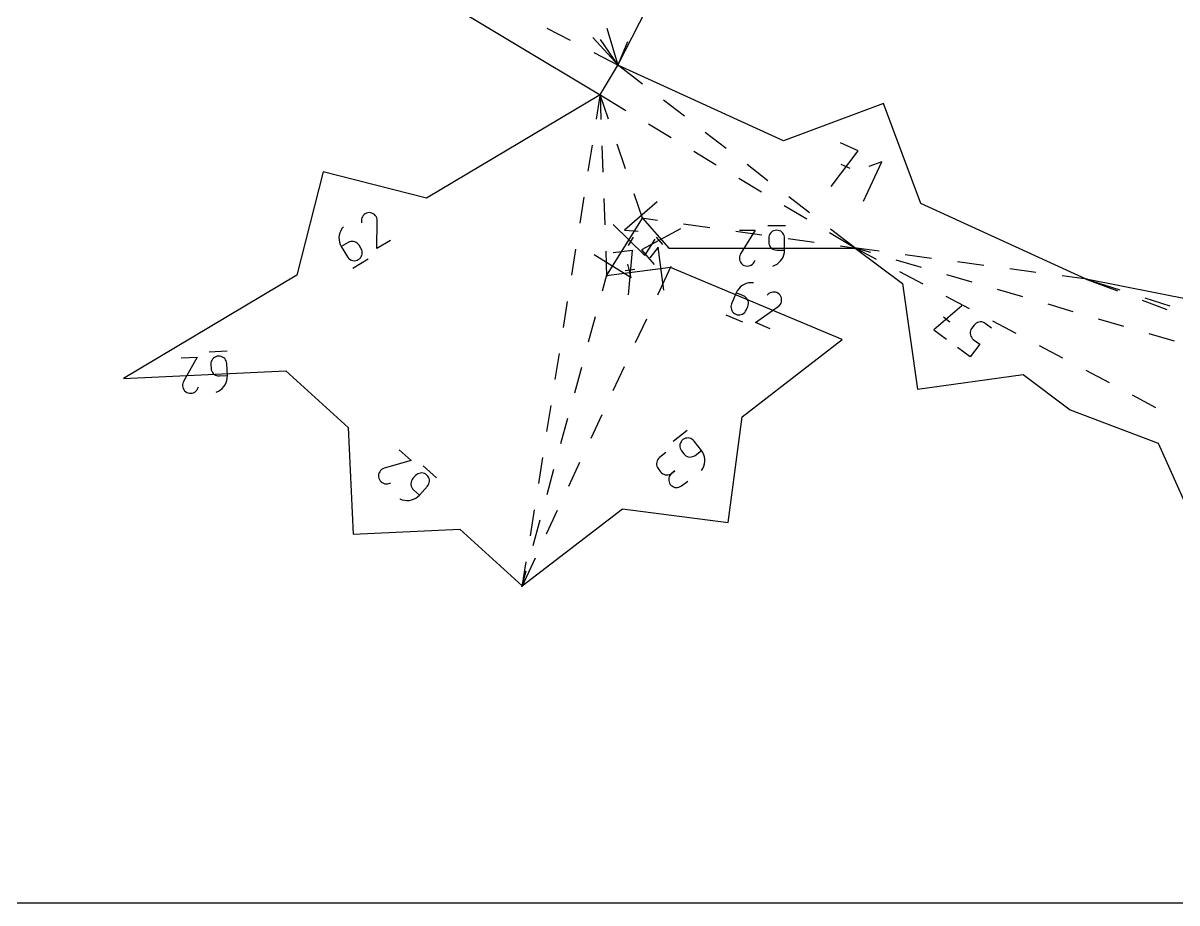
# Model space of a CAD drawing. Extents: x -2 to 214, y 3 to 282.
# Drawn here: x 162.38 to 186.65, y 3.02 to 21.53 of the extents above; entities that cross this region are included whole.
import ezdxf

# ---------------------------------------------------------------- set-up
doc = ezdxf.new("R2010")
doc.units = 0
doc.layers.add('Layer_1', color=7, linetype='CONTINUOUS')

msp = doc.modelspace()

# ---------------------------------------------------------------- linework, layer by layer
at = {"layer": 'Layer_1', "color": 5}
for points in [[(-1.511918, 3.023787), (214.388082, 3.023787), (214.388082, 282.423787), (-1.511918, 282.423787), (-1.511918, 3.023787)], [(191.472234, 14.812978), (184.744515, 16.145275), (181.263815, 17.737089), (180.480359, 19.841017), (178.376432, 19.057565), (174.895735, 20.649379), (176.708777, 24.199456)], [(170.87862, 22.207369), (174.518687, 20.021502), (170.869917, 17.850197), (168.693874, 18.402601), (168.14147, 16.226558), (164.4927, 14.055254), (167.907843, 14.215235), (169.219453, 13.021699), (169.325152, 10.779123), (171.567725, 10.884822), (172.879335, 9.691287), (174.988685, 11.314534), (177.214949, 11.024603), (177.50488, 13.250867), (179.61423, 14.874111), (175.998353, 16.392667), (174.656534, 16.216755), (175.413853, 17.429852), (175.964437, 16.795222), (179.886243, 16.798256), (180.880356, 16.050776), (181.19514, 13.827888), (183.418028, 14.142675), (184.412142, 13.395192), (186.257773, 12.693747), (187.177733, 10.645822)]]:
    msp.add_lwpolyline(points, dxfattribs=at)
at = {"layer": 'Layer_1', "color": 1}
for points in [[(173.400314, 21.424305), (173.892866, 21.16907)], [(174.660965, 21.42319), (174.902177, 20.628156)], [(174.910683, 20.632993), (174.367691, 21.228711)], [(174.908347, 20.631134), (174.525245, 21.185746)], [(175.099144, 21.135701), (174.887174, 20.628922)], [(174.385418, 20.913836), (174.915438, 20.639184)], [(174.507264, 20.002477), (174.907158, 20.668415)], [(175.414636, 20.248962), (174.878167, 20.662947)], [(174.522165, 20.043416), (174.438073, 19.51353)], [(174.499661, 20.032925), (175.062299, 19.695063)], [(174.694596, 19.512211), (174.511441, 20.042475)], [(174.517882, 20.043678), (174.537394, 19.505106)], [(176.293014, 19.571125), (175.853827, 19.910042)], [(175.53789, 19.409468), (176.013484, 19.123873)], [(177.171396, 18.89329), (176.732205, 19.232208)], [(174.351124, 18.965631), (174.264175, 18.417732)], [(174.557482, 18.950716), (174.577565, 18.396325)], [(175.056828, 18.463498), (174.875712, 18.987856)], [(179.381661, 18.095279), (179.946642, 18.84206), (179.576973, 19.011122)], [(176.489074, 18.838278), (176.964668, 18.552683)], [(178.049773, 18.215456), (177.610586, 18.554373)], [(179.777344, 18.471869), (179.592538, 18.556388)], [(180.063066, 17.783656), (180.44324, 18.614952), (180.173891, 18.514612)], [(177.440262, 18.267089), (177.915852, 17.981494)], [(174.177226, 17.869833), (174.090277, 17.321937)], [(174.597652, 17.841935), (174.61774, 17.287545)], [(175.722343, 17.771725), (175.031869, 17.172694), (175.318585, 17.152403)], [(175.421096, 17.408879), (175.23794, 17.939143)], [(178.928155, 17.537622), (178.488964, 17.876539)], [(170.107603, 16.957899), (169.819863, 16.786671), (169.831028, 17.372928), (169.831028, 17.372928), (169.831113, 17.373492), (169.831184, 17.374056), (169.831237, 17.374621), (169.831275, 17.375221), (169.8313, 17.37582), (169.831307, 17.37642), (169.831304, 17.377055), (169.831279, 17.37769), (169.831244, 17.37836), (169.831244, 17.37836), (169.82821, 17.408463), (169.820085, 17.436713), (169.807364, 17.462649), (169.79054, 17.485816), (169.770093, 17.505752), (169.74651, 17.522001), (169.720277, 17.534101), (169.691882, 17.541598), (169.661811, 17.544032), (169.661811, 17.544032), (169.631734, 17.540786), (169.603504, 17.532538), (169.577586, 17.519754), (169.554444, 17.502901), (169.534533, 17.482444), (169.518323, 17.458857), (169.506272, 17.432603), (169.498846, 17.404152), (169.496517, 17.373968), (169.499199, 17.326484)], [(178.391446, 17.695899), (178.86704, 17.410308)], [(169.119684, 17.247328), (169.119684, 17.247328), (169.087666, 17.207348), (169.062234, 17.16402), (169.043473, 17.118098), (169.031454, 17.070332), (169.026258, 17.021476), (169.027951, 16.972285), (169.036633, 16.92351), (169.052374, 16.875899), (169.075248, 16.830211), (169.203391, 16.614875), (169.203391, 16.614875), (169.221114, 16.590375), (169.242306, 16.569998), (169.266316, 16.553901), (169.292488, 16.542256), (169.320174, 16.535218), (169.348718, 16.53296), (169.377466, 16.535641), (169.405769, 16.54342), (169.432972, 16.556462), (169.432972, 16.556462), (169.457465, 16.574182), (169.477831, 16.595363), (169.493903, 16.619359), (169.505524, 16.645521), (169.512526, 16.6732), (169.514749, 16.701747), (169.512033, 16.730512), (169.504212, 16.758851), (169.491127, 16.78611), (169.448476, 16.85778), (169.448476, 16.85778), (169.430767, 16.88227), (169.409611, 16.902625), (169.385653, 16.918684), (169.359534, 16.930287), (169.331904, 16.937275), (169.303403, 16.939498), (169.274673, 16.936781), (169.246363, 16.92895), (169.219114, 16.915862), (169.075244, 16.830246)], [(174.792121, 17.29702), (175.459915, 16.640561), (175.675177, 16.985376)], [(175.391882, 17.432956), (175.727483, 17.385564)], [(176.276786, 17.307992), (176.826093, 17.230419)], [(178.422286, 17.268332), (178.045328, 17.26804)], [(175.114613, 16.856129), (175.222231, 17.028511)], [(176.21336, 17.205753), (175.389716, 16.760223), (175.656099, 16.453176)], [(175.697194, 17.02698), (175.830367, 16.873479)], [(177.375396, 17.152847), (177.9247, 17.075278)], [(177.448951, 17.17334), (177.783782, 17.173601), (177.474774, 16.675271), (177.474774, 16.675271), (177.474421, 16.674812), (177.474068, 16.674353), (177.473726, 16.673895), (177.473394, 16.673401), (177.47307, 16.672907), (177.472756, 16.672378), (177.472442, 16.671849), (177.472128, 16.671284), (177.471818, 16.670685), (177.471818, 16.670685), (177.459061, 16.643245), (177.451621, 16.614808), (177.449328, 16.586011), (177.451974, 16.557503), (177.459372, 16.529919), (177.471345, 16.503905), (177.487721, 16.480103), (177.508305, 16.459159), (177.532919, 16.441711), (177.532919, 16.441711), (177.560432, 16.429138), (177.588915, 16.42181), (177.617726, 16.419553), (177.646231, 16.422234), (177.673797, 16.429653), (177.699779, 16.441654), (177.723546, 16.458069), (177.744465, 16.478738), (177.761893, 16.503493), (177.783846, 16.545681)], [(178.150499, 16.419962), (178.150499, 16.419962), (178.198445, 16.437982), (178.242436, 16.462246), (178.282021, 16.492144), (178.316749, 16.527072), (178.346167, 16.566425), (178.369824, 16.609587), (178.387269, 16.655956), (178.39805, 16.704929), (178.401719, 16.755891), (178.401521, 17.006469), (178.401521, 17.006469), (178.398805, 17.036586), (178.390991, 17.064928), (178.378569, 17.09103), (178.362013, 17.114408), (178.341806, 17.134598), (178.318424, 17.151118), (178.29234, 17.163501), (178.264033, 17.171269), (178.233983, 17.17395), (178.233983, 17.17395), (178.203874, 17.171234), (178.175549, 17.163423), (178.149472, 17.151002), (178.126122, 17.134443), (178.105964, 17.114225), (178.089475, 17.090818), (178.077117, 17.064699), (178.069367, 17.036342), (178.066686, 17.006226), (178.066749, 16.922822), (178.066749, 16.922822), (178.069465, 16.892723), (178.077258, 16.86442), (178.089655, 16.838374), (178.106183, 16.815062), (178.126372, 16.794943), (178.149751, 16.77849), (178.175842, 16.766164), (178.204181, 16.758438), (178.234294, 16.755757), (178.401712, 16.755887)], [(178.474006, 16.997706), (179.02331, 16.920134)], [(179.342633, 17.124713), (179.905268, 16.786847)], [(179.903811, 16.784716), (179.367342, 17.198701)], [(174.003331, 16.774038), (173.916382, 16.226139)], [(175.858978, 15.913433), (175.740158, 16.819783), (175.565089, 16.591818)], [(179.572613, 16.842561), (179.908217, 16.795169)], [(180.391043, 16.730424), (179.864251, 16.801226)], [(180.214739, 16.702537), (179.864942, 16.804479)], [(180.333138, 16.561186), (179.866642, 16.80867)], [(169.319289, 16.379135), (169.643231, 16.571903)], [(174.395331, 16.661428), (175.17074, 16.17735), (175.105924, 16.457381)], [(174.637823, 16.733154), (174.657335, 16.194583)], [(175.116052, 15.816035), (175.198726, 16.7488), (174.795681, 16.695965)], [(181.279934, 16.392107), (180.747335, 16.547322)], [(181.490662, 16.582628), (180.940854, 16.656524)], [(182.590284, 16.434831), (182.040473, 16.508728)], [(175.251639, 16.345191), (175.050146, 16.318775)], [(176.007719, 16.412786), (175.726319, 15.808185)], [(181.313257, 16.041209), (180.823196, 16.301196)], [(183.689903, 16.287035), (183.140096, 16.360932)], [(174.569705, 15.897942), (174.662366, 16.238168)], [(177.744931, 16.068013), (177.744931, 16.068013), (177.69375, 16.069989), (177.64379, 16.064693), (177.595706, 16.052491), (177.550148, 16.033769), (177.507769, 16.008912), (177.469221, 15.978305), (177.435153, 15.942332), (177.406219, 15.901379), (177.383069, 15.855831), (177.286041, 15.624797), (177.286041, 15.624797), (177.276873, 15.595982), (177.27308, 15.566829), (177.274385, 15.537954), (177.280573, 15.509982), (177.291368, 15.483534), (177.306513, 15.459235), (177.32575, 15.437705), (177.348825, 15.419565), (177.375485, 15.40544), (177.375485, 15.40544), (177.404292, 15.396275), (177.433428, 15.392482), (177.462282, 15.393823), (177.490226, 15.400025), (177.516649, 15.410841), (177.54093, 15.426018), (177.56245, 15.445297), (177.580593, 15.468425), (177.594739, 15.495151), (177.627033, 15.572046), (177.627033, 15.572046), (177.636205, 15.600844), (177.640001, 15.629955), (177.63866, 15.658766), (177.632469, 15.686667), (177.621667, 15.713041), (177.606505, 15.737277), (177.587236, 15.758758), (177.564115, 15.776873), (177.537392, 15.791008), (177.383034, 15.855835)], [(182.345129, 16.081673), (181.812529, 16.236891)], [(184.766507, 16.142333), (184.239715, 16.213135)], [(184.723366, 16.152009), (185.450353, 15.920898)], [(184.723736, 16.153082), (185.405776, 15.897223)], [(178.099286, 15.10148), (177.790573, 15.231132), (178.2687, 15.570565), (178.2687, 15.570565), (178.269229, 15.570843), (178.269723, 15.571133), (178.270217, 15.571433), (178.270711, 15.571746), (178.271205, 15.572082), (178.271699, 15.572434), (178.272193, 15.572822), (178.272687, 15.573211), (178.273216, 15.573634), (178.273216, 15.573634), (178.295614, 15.593975), (178.313503, 15.617301), (178.326806, 15.642944), (178.335435, 15.670242), (178.339316, 15.698535), (178.338363, 15.727159), (178.332507, 15.755445), (178.321659, 15.782736), (178.305742, 15.808369), (178.305742, 15.808369), (178.285256, 15.830629), (178.261849, 15.84843), (178.236164, 15.861677), (178.208855, 15.870274), (178.180573, 15.87413), (178.151966, 15.873142), (178.123691, 15.86723), (178.096397, 15.856297), (178.070728, 15.840242), (178.034131, 15.809871)], [(182.293376, 15.521232), (181.803318, 15.781222)], [(183.410323, 15.771242), (182.877728, 15.926457)], [(173.829433, 15.678243), (173.742484, 15.130344)], [(182.129024, 15.583381), (181.542168, 15.081689), (181.810039, 14.880274)], [(184.475518, 15.460812), (183.942923, 15.616027)], [(185.925185, 15.702373), (186.444597, 15.507523)], [(185.979033, 15.752827), (186.507716, 15.584753)], [(174.278152, 14.827428), (174.42393, 15.362683)], [(175.492233, 15.305241), (175.258148, 14.802292)], [(177.165321, 15.391512), (177.512877, 15.245551)], [(181.743868, 15.349941), (181.877786, 15.249248)], [(185.540717, 15.150378), (185.008118, 15.305593)], [(182.756386, 15.111661), (182.62262, 15.212241), (182.62262, 15.212241), (182.596991, 15.228134), (182.5697, 15.238911), (182.541414, 15.244669), (182.512804, 15.24548), (182.484532, 15.241469), (182.457266, 15.232709), (182.431672, 15.2193), (182.408413, 15.201326), (182.38816, 15.17889), (182.338055, 15.11225), (182.338055, 15.11225), (182.322127, 15.086575), (182.311343, 15.059277), (182.305593, 15.031012), (182.304781, 15.002444), (182.308817, 14.974229), (182.317594, 14.947026), (182.33101, 14.921496), (182.34897, 14.898297), (182.371375, 14.878094), (182.505142, 14.777513), (182.303441, 14.509261), (182.035908, 14.710422)], [(183.273495, 15.001255), (182.783437, 15.261246)], [(186.605912, 14.839944), (186.073312, 14.995163)], [(166.67499, 14.629198), (166.298446, 14.611559)], [(173.655535, 14.582445), (173.568585, 14.034546)], [(184.253614, 14.481282), (183.763556, 14.741269)], [(165.707056, 14.48952), (166.041521, 14.505186), (165.755771, 13.993165), (165.755771, 13.993165), (165.755422, 13.992671), (165.75509, 13.992177), (165.754769, 13.991683), (165.754462, 13.991189), (165.754163, 13.99066), (165.75387, 13.990131), (165.75358, 13.989566), (165.753295, 13.989002), (165.753009, 13.988402), (165.753009, 13.988402), (165.741533, 13.960406), (165.735409, 13.931654), (165.734425, 13.902783), (165.738369, 13.874423), (165.747026, 13.847213), (165.760188, 13.821778), (165.77764, 13.798756), (165.799166, 13.778778), (165.824556, 13.76248), (165.824556, 13.76248), (165.852619, 13.751187), (165.88141, 13.74518), (165.910295, 13.744262), (165.938648, 13.748242), (165.96584, 13.75692), (165.991243, 13.770103), (166.01423, 13.787598), (166.034173, 13.809205), (166.050447, 13.834736), (166.070431, 13.877891)], [(166.442531, 13.769218), (166.442531, 13.769218), (166.489595, 13.789425), (166.532426, 13.815689), (166.570593, 13.847379), (166.603673, 13.883867), (166.631249, 13.924528), (166.652896, 13.968735), (166.668189, 14.015859), (166.676705, 14.065272), (166.678024, 14.116351), (166.666298, 14.366658), (166.666298, 14.366658), (166.662188, 14.396615), (166.653079, 14.42457), (166.639469, 14.450068), (166.621858, 14.472664), (166.600745, 14.491901), (166.576622, 14.507328), (166.549997, 14.518497), (166.521363, 14.524953), (166.491221, 14.526258), (166.491221, 14.526258), (166.46127, 14.522137), (166.433334, 14.513032), (166.40786, 14.499422), (166.385296, 14.481808), (166.366091, 14.460683), (166.350692, 14.436543), (166.339551, 14.409883), (166.333113, 14.381199), (166.331833, 14.350991), (166.335734, 14.267679), (166.335734, 14.267679), (166.339834, 14.237738), (166.348921, 14.20982), (166.362503, 14.184377), (166.380089, 14.161845), (166.401182, 14.142679), (166.425291, 14.127319), (166.451922, 14.116207), (166.480588, 14.109793), (166.51079, 14.108523), (166.678024, 14.116358)], [(173.986599, 13.756909), (174.132377, 14.292169)], [(175.024062, 14.299344), (174.789976, 13.796399)], [(185.233737, 13.961305), (184.743675, 14.221292)], [(186.213856, 13.441329), (185.723794, 13.701319)], [(173.48164, 13.48665), (173.394691, 12.938751)], [(173.695046, 12.686391), (173.840824, 13.22165)], [(174.555887, 13.293451), (174.321801, 12.790503)], [(176.353501, 12.959469), (176.054727, 12.729543)], [(176.654887, 12.121044), (176.654887, 12.121044), (176.681934, 12.164548), (176.702039, 12.210596), (176.715212, 12.258429), (176.72147, 12.307289), (176.720835, 12.35642), (176.713296, 12.405069), (176.698874, 12.452471), (176.677588, 12.497877), (176.649443, 12.540532), (176.496602, 12.739138), (176.496602, 12.739138), (176.476092, 12.761363), (176.452625, 12.77908), (176.426872, 12.79221), (176.399497, 12.800666), (176.371169, 12.804364), (176.342544, 12.803217), (176.314315, 12.797142), (176.287133, 12.786054), (176.26167, 12.769869), (176.26167, 12.769869), (176.239452, 12.749362), (176.221746, 12.725909), (176.208637, 12.700167), (176.200205, 12.672809), (176.19654, 12.644492), (176.197739, 12.615878), (176.203853, 12.587635), (176.214987, 12.560425), (176.231218, 12.534912), (176.282089, 12.468808), (176.282089, 12.468808), (176.302585, 12.446594), (176.326013, 12.428895), (176.351713, 12.415793), (176.379028, 12.407376), (176.407297, 12.403721), (176.435861, 12.404917), (176.464066, 12.411041), (176.491251, 12.422178), (176.516753, 12.438417), (176.649447, 12.540532)], [(170.295171, 12.552498), (170.542818, 12.327143), (169.978754, 12.166986), (169.978754, 12.166986), (169.97819, 12.166898), (169.977625, 12.166792), (169.977061, 12.166675), (169.976496, 12.166545), (169.975932, 12.166393), (169.975367, 12.166224), (169.974768, 12.166037), (169.974168, 12.165829), (169.973533, 12.165599), (169.973533, 12.165599), (169.945554, 12.153908), (169.920899, 12.137903), (169.899795, 12.118179), (169.882537, 12.095333), (169.869425, 12.069961), (169.860753, 12.04267), (169.856823, 12.01405), (169.857917, 11.984702), (169.864352, 11.955224), (169.864352, 11.955224), (169.876219, 11.9274), (169.892338, 11.902801), (169.912118, 11.881733), (169.934985, 11.864504), (169.960353, 11.851419), (169.987641, 11.842787), (170.016268, 11.83891), (170.045648, 11.840095), (170.075204, 11.84665), (170.119848, 11.863047)], [(173.307742, 12.390852), (173.220792, 11.842952)], [(175.904906, 12.495295), (175.772212, 12.39318), (175.772212, 12.39318), (175.749994, 12.372673), (175.732288, 12.34922), (175.719172, 12.323492), (175.710726, 12.296148), (175.70704, 12.267859), (175.708204, 12.239288), (175.714275, 12.211104), (175.725349, 12.183972), (175.741503, 12.158558), (175.792634, 12.092119), (175.792634, 12.092119), (175.813053, 12.07), (175.836442, 12.052354), (175.862128, 12.03927), (175.88945, 12.030838), (175.917743, 12.027155), (175.946343, 12.028309), (175.974576, 12.034394), (176.001782, 12.045503), (176.027298, 12.061728), (176.093737, 12.112856), (176.027298, 12.061728), (176.027298, 12.061728), (176.005066, 12.041217), (175.987364, 12.017761), (175.974258, 11.992015), (175.965834, 11.96465), (175.962172, 11.936326), (175.963372, 11.907708), (175.969492, 11.879458), (175.980626, 11.852245), (175.996861, 11.826732), (175.996861, 11.826732), (176.017283, 11.804613), (176.040669, 11.786967), (176.066358, 11.773882), (176.093681, 11.765451), (176.121973, 11.761768), (176.15057, 11.762921), (176.178806, 11.769007), (176.206012, 11.780116), (176.231525, 11.796336), (176.364219, 11.898451)], [(171.078542, 11.96706), (170.799735, 12.220763)], [(173.403493, 11.615876), (173.549267, 12.151136)], [(174.087716, 12.287555), (173.853626, 11.78461)], [(170.306195, 11.523113), (170.306195, 11.523113), (170.353771, 11.504134), (170.402631, 11.492436), (170.452027, 11.487871), (170.501221, 11.490291), (170.549467, 11.499559), (170.596031, 11.515525), (170.640159, 11.538047), (170.681113, 11.566978), (170.718152, 11.602171), (170.886801, 11.787506), (170.886801, 11.787506), (170.905071, 11.811601), (170.918392, 11.837812), (170.926791, 11.86547), (170.930319, 11.893901), (170.928979, 11.922433), (170.922826, 11.950398), (170.911887, 11.977117), (170.896199, 12.001925), (170.875794, 12.024146), (170.875794, 12.024146), (170.851692, 12.042413), (170.825495, 12.05572), (170.797858, 12.064105), (170.769445, 12.067594), (170.740927, 12.066229), (170.712973, 12.060038), (170.686246, 12.049059), (170.661418, 12.033322), (170.639154, 12.012861), (170.583024, 11.951174), (170.583024, 11.951174), (170.564757, 11.927097), (170.55145, 11.900928), (170.543068, 11.87333), (170.539575, 11.844963), (170.540951, 11.816498), (170.547143, 11.788589), (170.558128, 11.761902), (170.573869, 11.737101), (170.59433, 11.714848), (170.718152, 11.602171)], [(173.133843, 11.295057), (173.046894, 10.747158)], [(173.619541, 11.281662), (173.385455, 10.778714)], [(173.111939, 10.545358), (173.257714, 11.080617)], [(173.151369, 10.275765), (172.869969, 9.671168)], [(172.959945, 10.199258), (172.875857, 9.669372)], [(172.873504, 9.669877), (172.966161, 10.010099)]]:
    msp.add_lwpolyline(points, dxfattribs=at)

doc.saveas('drawing.dxf')
